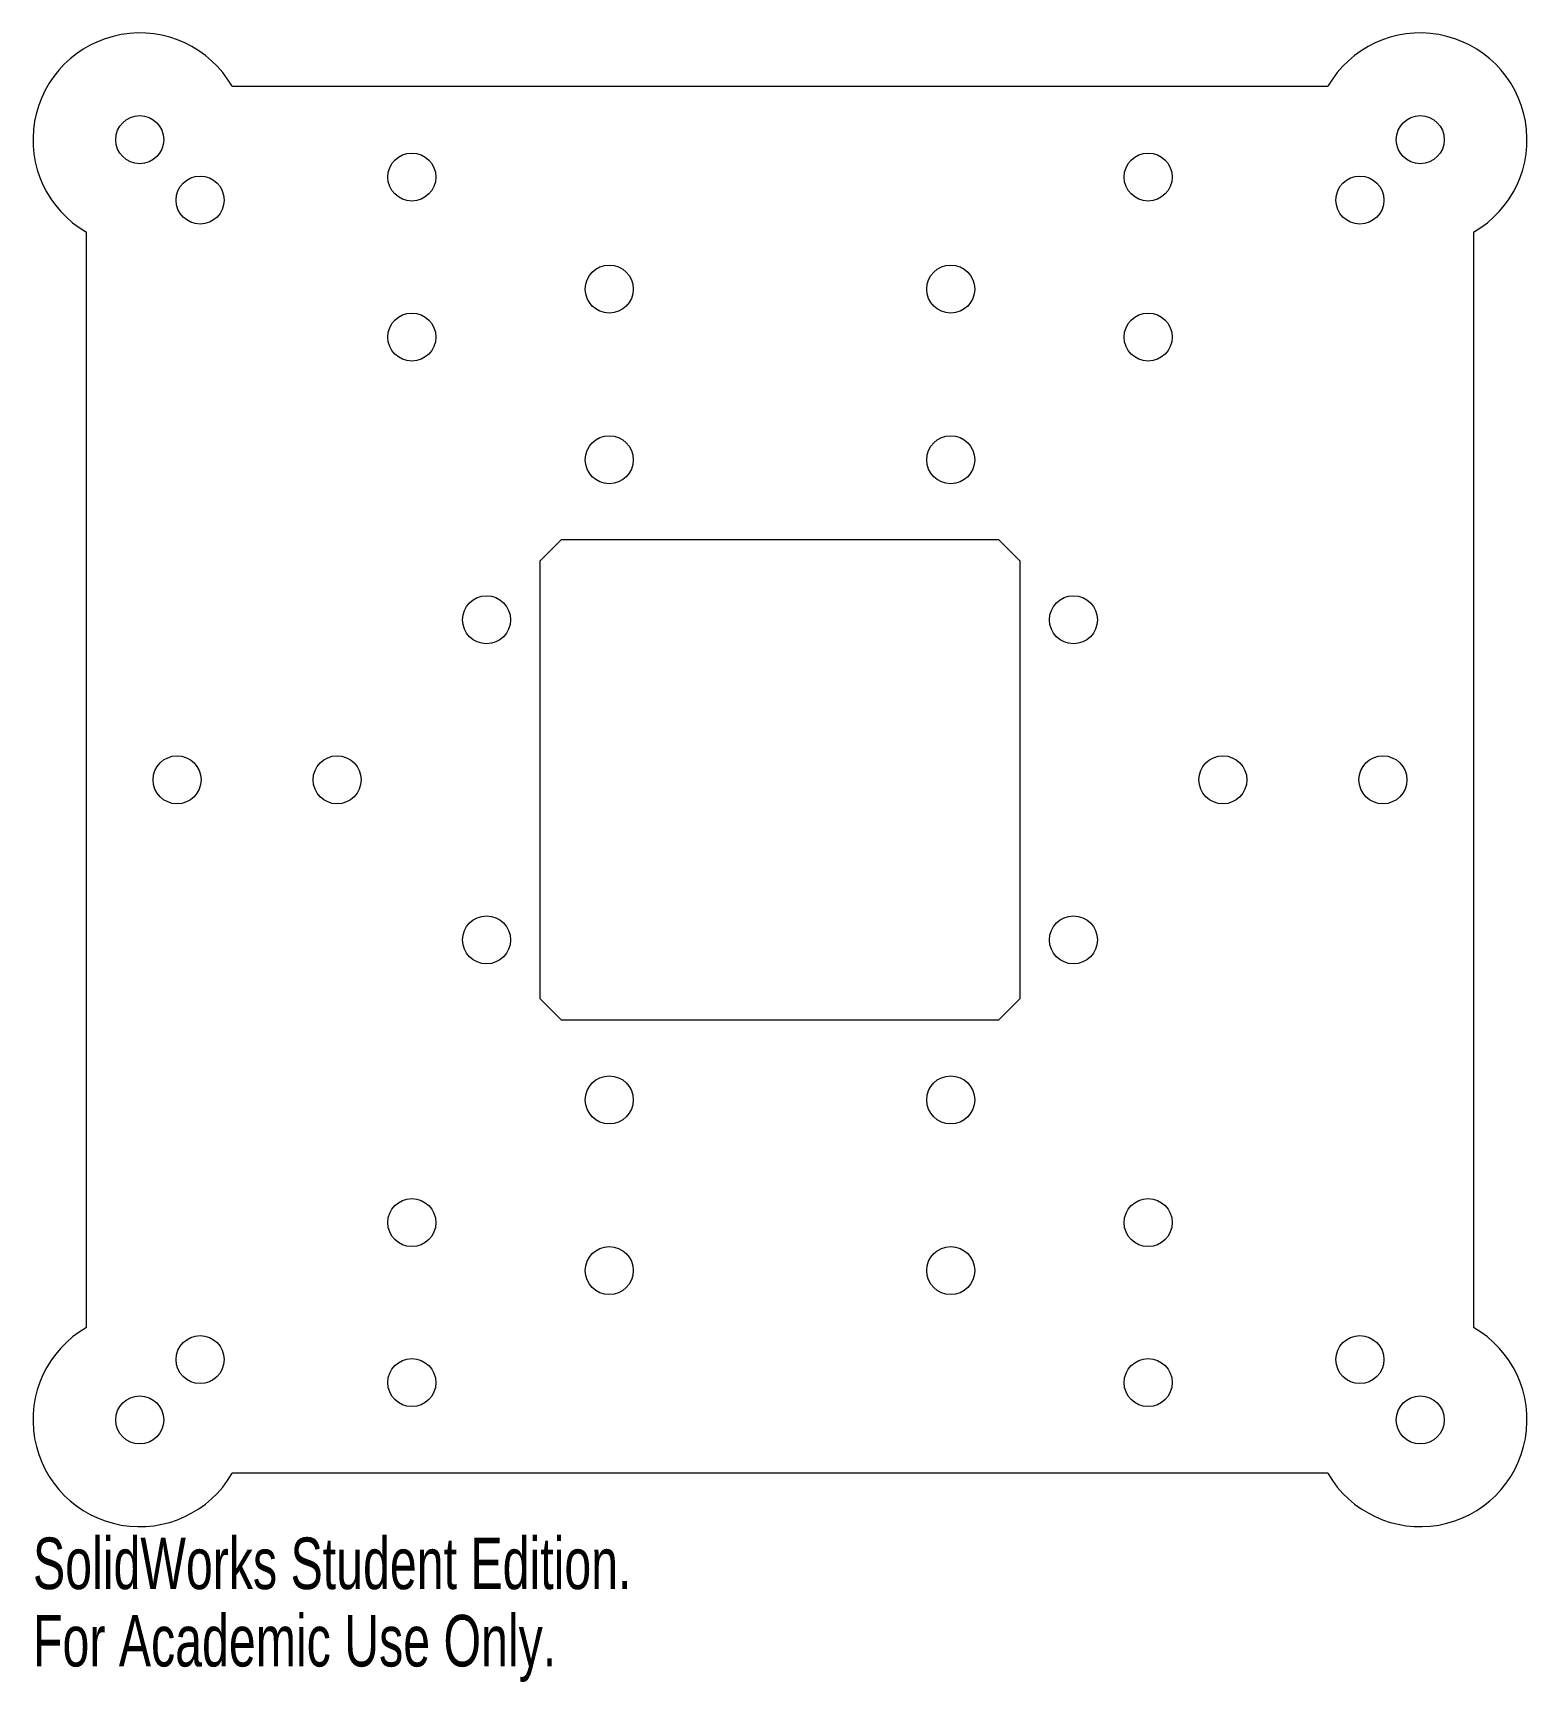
# Model space of a CAD drawing. Header units: millimetres. Extents: x -70 to 70, y -85 to 70.
import ezdxf

# ---------------------------------------------------------------- set-up
doc = ezdxf.new("R2010")
doc.units = ezdxf.units.MM
doc.styles.add('SLDTEXTSTYLE0', font='TXT', dxfattribs={"width": 0.7})

msp = doc.modelspace()

# ---------------------------------------------------------------- linework, layer by layer
at = {"color": 7, "linetype": 'Continuous', "lineweight": 15}
for p, q in [((-51.34, 65), (51.34, 65)), ((-65, -51.34), (-65, 51.34)), ((65, 51.34), (65, -51.34)), ((-20.5, 22.5), (-22.5, 20.5)), ((20.5, 22.5), (-20.5, 22.5)), ((22.5, 20.5), (20.5, 22.5)), ((-22.5, 20.5), (-22.5, -20.5)), ((22.5, -20.5), (22.5, 20.5)), ((-22.5, -20.5), (-20.5, -22.5)), ((20.5, -22.5), (22.5, -20.5)), ((-20.5, -22.5), (20.5, -22.5)), ((51.34, -65), (-51.34, -65))]:
    msp.add_line(p, q, dxfattribs=at)
for centre in [(-60, 60), (60, 60), (-34.5, 56.5), (34.5, 56.5), (-54.34, 54.34), (54.34, 54.34), (-16, 46), (16, 46), (-34.5, 41.5), (34.5, 41.5), (-16, 30), (16, 30), (-27.5, 15), (27.5, 15), (-56.5, 0), (-41.5, 0), (41.5, 0), (56.5, 0), (-27.5, -15), (27.5, -15), (-16, -30), (16, -30), (-34.5, -41.5), (34.5, -41.5), (-16, -46), (16, -46), (-54.34, -54.34), (54.34, -54.34), (-34.5, -56.5), (34.5, -56.5), (-60, -60), (60, -60)]:
    msp.add_circle(centre, 2.25, dxfattribs=at)
for centre, start, end in [((-60, 60), 30, 240), ((60, 60), 300, 150), ((-60, -60), 120, 330), ((60, -60), 210, 60)]:
    msp.add_arc(centre, 10, start, end, dxfattribs=at)

# ---------------------------------------------------------------- texts
at = {"color": 7, "linetype": 'Continuous', "char_height": 4.8336, "attachment_point": 1, "style": 'SLDTEXTSTYLE0'}
for s, insert in [('SolidWorks Student Edition.', (-70, -71.02)), ('For Academic Use Only.', (-70, -78.27))]:
    msp.add_mtext(s, dxfattribs=dict(at, insert=insert))

doc.saveas('drawing.dxf')
